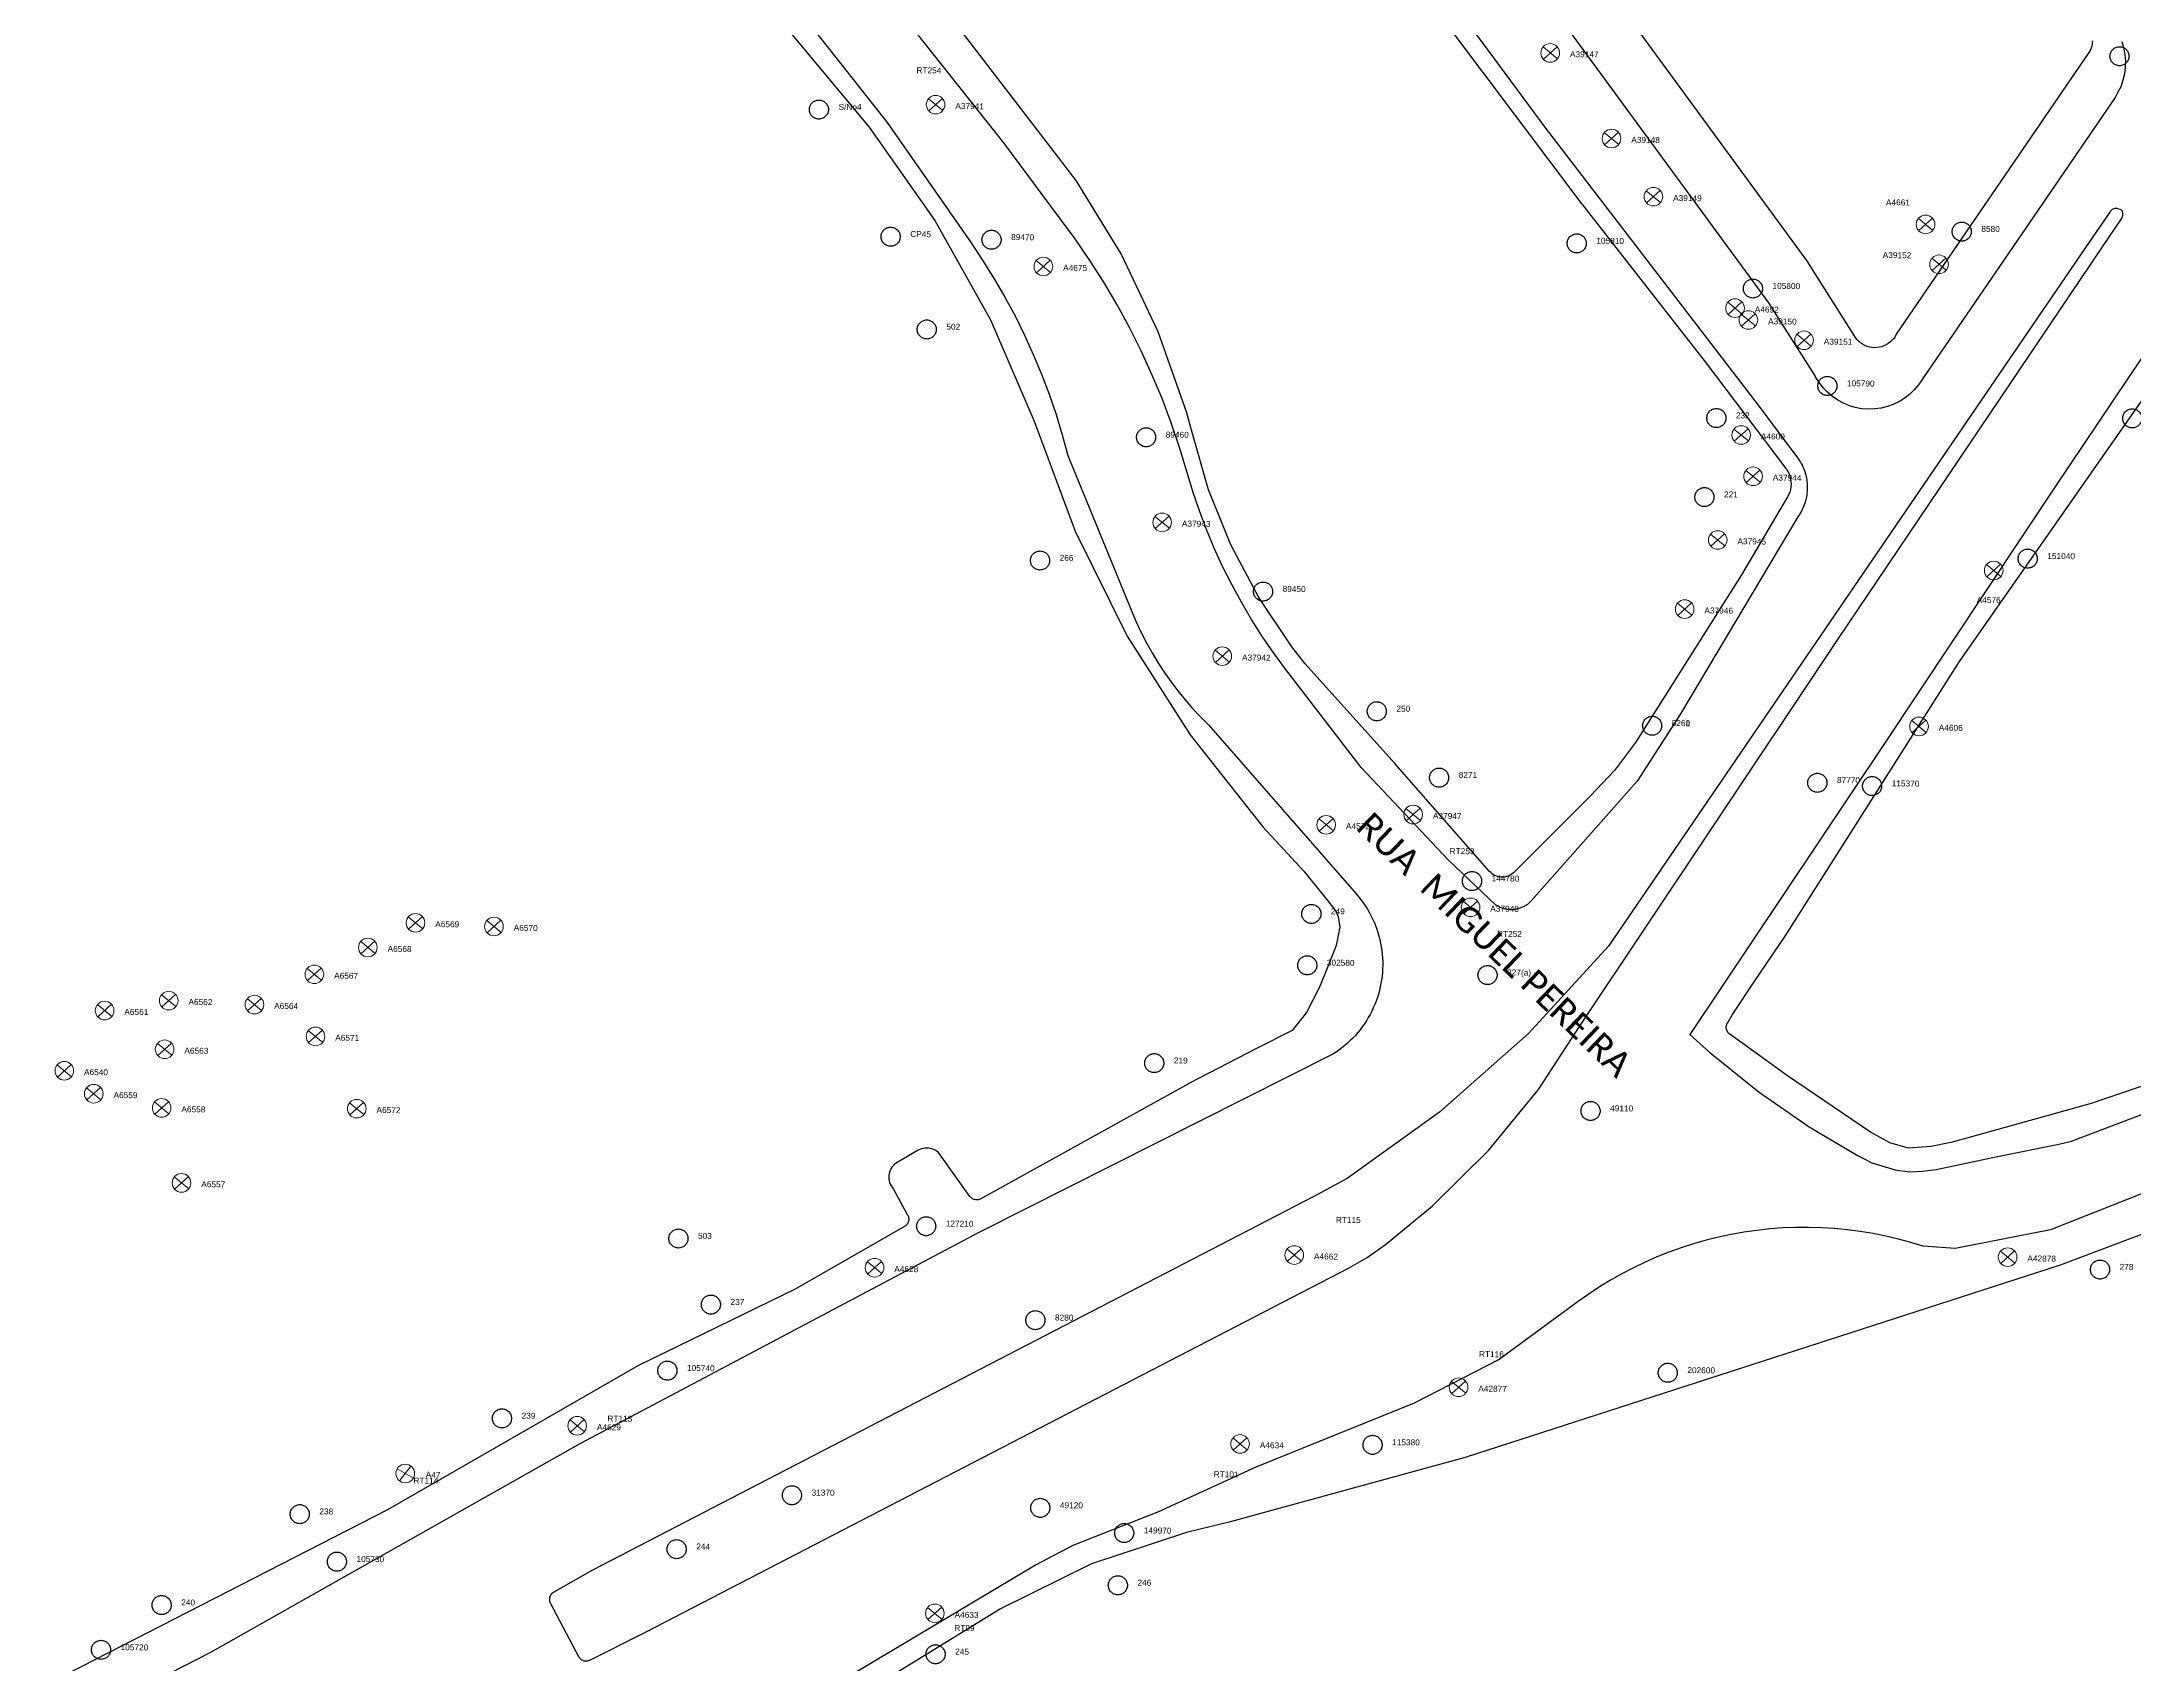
# Model space of a CAD drawing. Header units: millimetres. Extents: x 676447 to 689606, y 7455628 to 7463967.
# Drawn here: x 684409.2 to 684656, y 7459886.2 to 7460077.5 of the extents above; entities that cross this region are included whole.
import ezdxf

# ---------------------------------------------------------------- set-up
doc = ezdxf.new("R2010")
doc.units = ezdxf.units.MM
doc.header["$LTSCALE"] = 0.1
doc.header["$MEASUREMENT"] = 0
doc.linetypes.add('PHANTOM2', pattern=[1.25, 0.625, -0.125, 0.125, -0.125, 0.125, -0.125])
doc.layers.add('10.4-Postes', color=1, linetype='Continuous', lineweight=0)
for name, color, linetype in [('Caixas Subterrâneas', 5, 'Continuous'), ('LEGENDAS_INFRAESTRUTURAS', 7, 'Continuous'), ('MUB_MEIOFIO', 7, 'Continuous'), ('MUB_QUADRAS', 7, 'Continuous'), ('MUB_SEGMENTO', 7, 'Continuous'), ('NOS_DE_INFRAESTRUTURA', 7, 'Continuous')]:
    doc.layers.add(name, color=color, linetype=linetype)
doc.styles.add('Legend', font='calibri.ttf')
doc.styles.get("Standard").update_dxf_attribs({"font": 'arial.ttf'})

# ---------------------------------------------------------------- blocks, each defined once
blk = doc.blocks.new('PTPT')
at = {"layer": '10.4-Postes', "color": 1, "linetype": 'PHANTOM2'}
for points in [[(-0.0000079, 0.0000104), (0.0000075, -0.000002)], [(0.000007, 0.0000109), (-0.0000074, -0.0000025)]]:
    blk.add_lwpolyline(points, dxfattribs=at)
at = {"layer": '10.4-Postes', "color": 1}
blk.add_circle((-0.0000002, 0.0000042), 0.00000987, dxfattribs=at)
blk = doc.blocks.new('MHMZ')
at = {"linetype": 'PHANTOM2'}
blk.add_circle((0, 0), 0.0000101, dxfattribs=at)

msp = doc.modelspace()

# ---------------------------------------------------------------- linework, layer by layer
at = {"layer": 'MUB_MEIOFIO', "color": 253, "linetype": 'Continuous'}
for points in [[(684654.52, 7460077.53), (684654.74, 7460076.8), (684654.9, 7460075.99), (684654.95, 7460075.19), (684654.93, 7460074.46), (684654.83, 7460073.7), (684654.66, 7460072.97), (684654.4, 7460072.18), (684654.04, 7460071.47), (684653.73, 7460070.94), (684631.13, 7460037.92), (684631, 7460037.68), (684630.57, 7460037.04), (684630.06, 7460036.44), (684629.5, 7460035.91), (684628.96, 7460035.5), (684628.3, 7460035.06), (684627.55, 7460034.73), (684626.9, 7460034.49), (684626.14, 7460034.31), (684625.41, 7460034.2), (684624.66, 7460034.18), (684623.84, 7460034.23), (684623.09, 7460034.39), (684622.42, 7460034.58), (684621.7, 7460034.87), (684621.05, 7460035.22), (684620.4, 7460035.65), (684619.81, 7460036.17), (684619.31, 7460036.69), (684618.87, 7460037.26), (684618.44, 7460037.92), (684618.35, 7460038.12), (684613.03, 7460046.51), (684613, 7460046.56), (684569.55, 7460105.89)], [(684482.48, 7460101.44), (684508.93, 7460067.96), (684518.8, 7460053.77), (684520.2, 7460051.68), (684521.53, 7460049.55), (684522.79, 7460047.37), (684523.99, 7460045.16), (684525.1, 7460042.9), (684526.15, 7460040.61), (684527.12, 7460038.29), (684528.01, 7460035.94), (684528.83, 7460033.56), (684529.57, 7460031.15), (684530.22, 7460028.72), (684537.75, 7460010.32), (684538.29, 7460009.08), (684538.87, 7460007.85), (684539.49, 7460006.64), (684540.15, 7460005.46), (684540.85, 7460004.3), (684541.59, 7460003.17), (684542.38, 7460002.06), (684543.2, 7460000.98), (684544.05, 7459999.92), (684544.94, 7459998.9), (684545.87, 7459997.91), (684546.83, 7459996.96), (684564.27, 7459976.97), (684564.55, 7459976.64), (684564.82, 7459976.3), (684565.07, 7459975.95), (684565.32, 7459975.59), (684565.55, 7459975.23), (684565.77, 7459974.85), (684565.97, 7459974.47), (684566.16, 7459974.08), (684566.34, 7459973.69), (684566.5, 7459973.29), (684566.65, 7459972.88), (684566.79, 7459972.47), (684566.91, 7459972.05), (684567.02, 7459971.63), (684567.11, 7459971.21), (684567.19, 7459970.78), (684567.25, 7459970.36), (684567.3, 7459969.93), (684567.34, 7459969.49), (684567.36, 7459969.06), (684567.36, 7459968.63), (684567.35, 7459968.2), (684567.32, 7459967.76), (684567.28, 7459967.33), (684567.23, 7459966.9), (684567.15, 7459966.48), (684567.07, 7459966.05), (684566.97, 7459965.63), (684566.85, 7459965.21), (684566.73, 7459964.8), (684566.58, 7459964.39), (684566.43, 7459963.99), (684566.25, 7459963.59), (684566.07, 7459963.2), (684565.87, 7459962.81), (684565.66, 7459962.43), (684565.44, 7459962.06), (684565.2, 7459961.7), (684564.95, 7459961.35), (684564.69, 7459961), (684564.41, 7459960.67), (684564.13, 7459960.34), (684563.83, 7459960.02), (684563.53, 7459959.72), (684563.21, 7459959.42), (684562.88, 7459959.14), (684562.55, 7459958.86), (684562.2, 7459958.6), (684561.85, 7459958.36), (684561.48, 7459958.12), (684519.79, 7459937.13), (684472.66, 7459912.17), (684429.12, 7459887.59), (684372.77, 7459858.74)], [(684567.51, 7460093.12), (684586.57, 7460067.32), (684611.66, 7460034.65), (684616.29, 7460028.43), (684616.41, 7460028.26), (684616.52, 7460028.1), (684616.62, 7460027.93), (684616.72, 7460027.75), (684616.82, 7460027.57), (684616.91, 7460027.39), (684616.99, 7460027.21), (684617.06, 7460027.02), (684617.13, 7460026.83), (684617.19, 7460026.64), (684617.25, 7460026.45), (684617.29, 7460026.25), (684617.34, 7460026.06), (684617.37, 7460025.86), (684617.4, 7460025.66), (684617.42, 7460025.46), (684617.44, 7460025.26), (684617.44, 7460025.06), (684617.44, 7460024.86), (684617.44, 7460024.65), (684617.42, 7460024.45), (684617.4, 7460024.25), (684617.38, 7460024.06), (684617.34, 7460023.86), (684617.3, 7460023.66), (684617.25, 7460023.46), (684617.2, 7460023.27), (684617.14, 7460023.08), (684617.07, 7460022.89), (684617, 7460022.7), (684616.92, 7460022.52), (684616.83, 7460022.34), (684616.74, 7460022.16), (684616.64, 7460021.98), (684616.54, 7460021.81), (684616.43, 7460021.64), (684616.31, 7460021.48), (684602.48, 7459998.25), (684597.36, 7459990.32), (684584.91, 7459976.24), (684584.84, 7459976.16), (684584.76, 7459976.08), (684584.68, 7459976), (684584.59, 7459975.93), (684584.51, 7459975.86), (684584.42, 7459975.79), (684584.33, 7459975.72), (684584.23, 7459975.66), (684584.14, 7459975.6), (684584.04, 7459975.55), (684583.94, 7459975.5), (684583.84, 7459975.45), (684583.73, 7459975.4), (684583.63, 7459975.36), (684583.52, 7459975.32), (684583.42, 7459975.29), (684583.31, 7459975.26), (684583.2, 7459975.24), (684583.09, 7459975.21), (684582.98, 7459975.19), (684582.87, 7459975.18), (684582.75, 7459975.17), (684582.64, 7459975.16), (684582.53, 7459975.16), (684582.42, 7459975.16), (684582.3, 7459975.17), (684582.19, 7459975.18), (684582.08, 7459975.19), (684581.97, 7459975.2), (684581.86, 7459975.23), (684581.75, 7459975.25), (684581.64, 7459975.28), (684581.53, 7459975.31), (684581.43, 7459975.35), (684581.32, 7459975.39), (684581.22, 7459975.43), (684581.12, 7459975.48), (684581.01, 7459975.53), (684580.92, 7459975.58), (684580.82, 7459975.64), (684580.72, 7459975.7), (684575.08, 7459981.04), (684564.81, 7459991.91), (684555.94, 7460003.48), (684554.52, 7460005.4), (684553.18, 7460007.35), (684551.9, 7460009.36), (684550.69, 7460011.4), (684549.55, 7460013.49), (684548.48, 7460015.62), (684547.49, 7460017.78), (684546.58, 7460019.97), (684545.73, 7460022.19), (684544.97, 7460024.45), (684544.28, 7460026.72), (684543.4, 7460029.66), (684542.41, 7460032.57), (684541.33, 7460035.44), (684540.14, 7460038.27), (684538.86, 7460041.06), (684537.49, 7460043.8), (684536.02, 7460046.49), (684534.46, 7460049.14), (684532.81, 7460051.72), (684531.08, 7460054.25), (684529.25, 7460056.72), (684522.69, 7460065.56), (684499.46, 7460094.83)], [(684469.2, 7459893.34), (684472.51, 7459887.11), (684472.56, 7459887.02), (684472.63, 7459886.94), (684472.7, 7459886.86), (684472.78, 7459886.79), (684472.86, 7459886.73), (684472.96, 7459886.68), (684473.05, 7459886.64), (684473.15, 7459886.61), (684473.25, 7459886.59), (684473.36, 7459886.58), (684473.46, 7459886.58), (684473.57, 7459886.6), (684473.67, 7459886.62), (684473.77, 7459886.66), (684473.84, 7459886.69), (684480.49, 7459890.03), (684563.32, 7459932.91), (684565.51, 7459934.14), (684567.57, 7459935.59), (684567.64, 7459935.65), (684573.22, 7459940.23), (684579.83, 7459946.77), (684585.72, 7459953.97), (684590.82, 7459961.75), (684605.84, 7459984.24), (684621.04, 7460007.03), (684652.1, 7460053.08), (684654.48, 7460056.61), (684654.54, 7460056.7), (684654.58, 7460056.8), (684654.61, 7460056.9), (684654.64, 7460057), (684654.65, 7460057.1), (684654.65, 7460057.21), (684654.64, 7460057.31), (684654.62, 7460057.42), (684654.61, 7460057.47), (684654.6, 7460057.5), (684654.57, 7460057.55), (684654.54, 7460057.6), (684654.5, 7460057.64), (684654.46, 7460057.68), (684653.95, 7460057.84), (684653.9, 7460057.85), (684653.79, 7460057.84), (684653.69, 7460057.82), (684653.59, 7460057.79), (684653.49, 7460057.75), (684653.4, 7460057.7), (684653.31, 7460057.64), (684653.23, 7460057.57), (684653.16, 7460057.49), (684653.1, 7460057.41), (684650.67, 7460053.85), (684593.99, 7459970.86), (684584.54, 7459960.55), (684574.07, 7459951.28), (684563.18, 7459943.48), (684559.15, 7459941.32), (684474.14, 7459897.27), (684469.59, 7459894.68), (684469.5, 7459894.62), (684469.42, 7459894.56), (684469.34, 7459894.49), (684469.27, 7459894.4), (684469.22, 7459894.32), (684469.17, 7459894.22), (684469.13, 7459894.13), (684469.1, 7459894.03), (684469.09, 7459893.92), (684469.08, 7459893.82), (684469.08, 7459893.71), (684469.1, 7459893.61), (684469.13, 7459893.51), (684469.16, 7459893.41), (684469.2, 7459893.34)], [(684667.17, 7460055.51), (684646.62, 7460024.99), (684626.56, 7459994.76), (684614.69, 7459977.06), (684603.58, 7459960.43), (684605.93, 7459958.32), (684611.74, 7459953.63), (684617.64, 7459949.56), (684623.24, 7459946.24), (684625.03, 7459945.31), (684627.78, 7459944.49), (684629.48, 7459944.26), (684631.03, 7459944.34), (684632.65, 7459944.53), (684640.08, 7459946.11), (684647.1, 7459947.51), (684648.61, 7459947.85), (684677.76, 7459958.94)], [(684669.26, 7459946.55), (684646.13, 7459937.4), (684634.89, 7459935.23), (684631.11, 7459935.47), (684629.65, 7459935.92), (684628.18, 7459936.32), (684626.69, 7459936.67), (684625.19, 7459936.97), (684623.68, 7459937.22), (684622.16, 7459937.42), (684620.64, 7459937.56), (684619.12, 7459937.66), (684617.59, 7459937.7), (684616.06, 7459937.69), (684614.53, 7459937.63), (684613.01, 7459937.52), (684611.49, 7459937.35), (684609.97, 7459937.14), (684608.47, 7459936.87), (684606.97, 7459936.55), (684605.49, 7459936.18), (684604.02, 7459935.76), (684602.56, 7459935.3), (684601.12, 7459934.78), (684599.7, 7459934.21), (684598.3, 7459933.6), (684596.92, 7459932.94), (684595.57, 7459932.23), (684594.23, 7459931.48), (684592.93, 7459930.69), (684591.65, 7459929.84), (684590.4, 7459928.96), (684581.08, 7459922.12), (684571.05, 7459916.99), (684552.39, 7459909.41), (684540.92, 7459904.15), (684530.81, 7459900.2), (684526.39, 7459897.89), (684488.39, 7459875.21)]]:
    msp.add_lwpolyline(points, dxfattribs=at)
at = {"layer": 'MUB_MEIOFIO', "linetype": 'Continuous'}
for points in [[(684654.52, 7460077.53), (684654.74, 7460076.8), (684654.9, 7460075.99), (684654.95, 7460075.19), (684654.93, 7460074.46), (684654.83, 7460073.7), (684654.66, 7460072.97), (684654.4, 7460072.18), (684654.04, 7460071.47), (684653.73, 7460070.94), (684631.13, 7460037.92), (684631, 7460037.68), (684630.57, 7460037.04), (684630.06, 7460036.44), (684629.5, 7460035.91), (684628.96, 7460035.5), (684628.3, 7460035.06), (684627.55, 7460034.73), (684626.9, 7460034.49), (684626.14, 7460034.31), (684625.41, 7460034.2), (684624.66, 7460034.18), (684623.84, 7460034.23), (684623.09, 7460034.39), (684622.42, 7460034.58), (684621.7, 7460034.87), (684621.05, 7460035.22), (684620.4, 7460035.65), (684619.81, 7460036.17), (684619.31, 7460036.69), (684618.87, 7460037.26), (684618.44, 7460037.92), (684618.35, 7460038.12), (684613.03, 7460046.51), (684613, 7460046.56), (684569.55, 7460105.89)], [(684482.48, 7460101.44), (684508.93, 7460067.96), (684518.8, 7460053.77), (684520.2, 7460051.68), (684521.53, 7460049.55), (684522.79, 7460047.37), (684523.99, 7460045.16), (684525.1, 7460042.9), (684526.15, 7460040.61), (684527.12, 7460038.29), (684528.01, 7460035.94), (684528.83, 7460033.56), (684529.57, 7460031.15), (684530.22, 7460028.72), (684537.75, 7460010.32), (684538.29, 7460009.08), (684538.87, 7460007.85), (684539.49, 7460006.64), (684540.15, 7460005.46), (684540.85, 7460004.3), (684541.59, 7460003.17), (684542.38, 7460002.06), (684543.2, 7460000.98), (684544.05, 7459999.92), (684544.94, 7459998.9), (684545.87, 7459997.91), (684546.83, 7459996.96), (684564.27, 7459976.97), (684564.55, 7459976.64), (684564.82, 7459976.3), (684565.07, 7459975.95), (684565.32, 7459975.59), (684565.55, 7459975.23), (684565.77, 7459974.85), (684565.97, 7459974.47), (684566.16, 7459974.08), (684566.34, 7459973.69), (684566.5, 7459973.29), (684566.65, 7459972.88), (684566.79, 7459972.47), (684566.91, 7459972.05), (684567.02, 7459971.63), (684567.11, 7459971.21), (684567.19, 7459970.78), (684567.25, 7459970.36), (684567.3, 7459969.93), (684567.34, 7459969.49), (684567.36, 7459969.06), (684567.36, 7459968.63), (684567.35, 7459968.2), (684567.32, 7459967.76), (684567.28, 7459967.33), (684567.23, 7459966.9), (684567.15, 7459966.48), (684567.07, 7459966.05), (684566.97, 7459965.63), (684566.85, 7459965.21), (684566.73, 7459964.8), (684566.58, 7459964.39), (684566.43, 7459963.99), (684566.25, 7459963.59), (684566.07, 7459963.2), (684565.87, 7459962.81), (684565.66, 7459962.43), (684565.44, 7459962.06), (684565.2, 7459961.7), (684564.95, 7459961.35), (684564.69, 7459961), (684564.41, 7459960.67), (684564.13, 7459960.34), (684563.83, 7459960.02), (684563.53, 7459959.72), (684563.21, 7459959.42), (684562.88, 7459959.14), (684562.55, 7459958.86), (684562.2, 7459958.6), (684561.85, 7459958.36), (684561.48, 7459958.12), (684519.79, 7459937.13), (684472.66, 7459912.17), (684429.12, 7459887.59), (684372.77, 7459858.74)], [(684567.51, 7460093.12), (684586.57, 7460067.32), (684611.66, 7460034.65), (684616.29, 7460028.43), (684616.41, 7460028.26), (684616.52, 7460028.1), (684616.62, 7460027.93), (684616.72, 7460027.75), (684616.82, 7460027.57), (684616.91, 7460027.39), (684616.99, 7460027.21), (684617.06, 7460027.02), (684617.13, 7460026.83), (684617.19, 7460026.64), (684617.25, 7460026.45), (684617.29, 7460026.25), (684617.34, 7460026.06), (684617.37, 7460025.86), (684617.4, 7460025.66), (684617.42, 7460025.46), (684617.44, 7460025.26), (684617.44, 7460025.06), (684617.44, 7460024.86), (684617.44, 7460024.65), (684617.42, 7460024.45), (684617.4, 7460024.25), (684617.38, 7460024.06), (684617.34, 7460023.86), (684617.3, 7460023.66), (684617.25, 7460023.46), (684617.2, 7460023.27), (684617.14, 7460023.08), (684617.07, 7460022.89), (684617, 7460022.7), (684616.92, 7460022.52), (684616.83, 7460022.34), (684616.74, 7460022.16), (684616.64, 7460021.98), (684616.54, 7460021.81), (684616.43, 7460021.64), (684616.31, 7460021.48), (684602.48, 7459998.25), (684597.36, 7459990.32), (684584.91, 7459976.24), (684584.84, 7459976.16), (684584.76, 7459976.08), (684584.68, 7459976), (684584.59, 7459975.93), (684584.51, 7459975.86), (684584.42, 7459975.79), (684584.33, 7459975.72), (684584.23, 7459975.66), (684584.14, 7459975.6), (684584.04, 7459975.55), (684583.94, 7459975.5), (684583.84, 7459975.45), (684583.73, 7459975.4), (684583.63, 7459975.36), (684583.52, 7459975.32), (684583.42, 7459975.29), (684583.31, 7459975.26), (684583.2, 7459975.24), (684583.09, 7459975.21), (684582.98, 7459975.19), (684582.87, 7459975.18), (684582.75, 7459975.17), (684582.64, 7459975.16), (684582.53, 7459975.16), (684582.42, 7459975.16), (684582.3, 7459975.17), (684582.19, 7459975.18), (684582.08, 7459975.19), (684581.97, 7459975.2), (684581.86, 7459975.23), (684581.75, 7459975.25), (684581.64, 7459975.28), (684581.53, 7459975.31), (684581.43, 7459975.35), (684581.32, 7459975.39), (684581.22, 7459975.43), (684581.12, 7459975.48), (684581.01, 7459975.53), (684580.92, 7459975.58), (684580.82, 7459975.64), (684580.72, 7459975.7), (684575.08, 7459981.04), (684564.81, 7459991.91), (684555.94, 7460003.48), (684554.52, 7460005.4), (684553.18, 7460007.35), (684551.9, 7460009.36), (684550.69, 7460011.4), (684549.55, 7460013.49), (684548.48, 7460015.62), (684547.49, 7460017.78), (684546.58, 7460019.97), (684545.73, 7460022.19), (684544.97, 7460024.45), (684544.28, 7460026.72), (684543.4, 7460029.66), (684542.41, 7460032.57), (684541.33, 7460035.44), (684540.14, 7460038.27), (684538.86, 7460041.06), (684537.49, 7460043.8), (684536.02, 7460046.49), (684534.46, 7460049.14), (684532.81, 7460051.72), (684531.08, 7460054.25), (684529.25, 7460056.72), (684522.69, 7460065.56), (684499.46, 7460094.83)], [(684469.2, 7459893.34), (684472.51, 7459887.11), (684472.56, 7459887.02), (684472.63, 7459886.94), (684472.7, 7459886.86), (684472.78, 7459886.79), (684472.86, 7459886.73), (684472.96, 7459886.68), (684473.05, 7459886.64), (684473.15, 7459886.61), (684473.25, 7459886.59), (684473.36, 7459886.58), (684473.46, 7459886.58), (684473.57, 7459886.6), (684473.67, 7459886.62), (684473.77, 7459886.66), (684473.84, 7459886.69), (684480.49, 7459890.03), (684563.32, 7459932.91), (684565.51, 7459934.14), (684567.57, 7459935.59), (684567.64, 7459935.65), (684573.22, 7459940.23), (684579.83, 7459946.77), (684585.72, 7459953.97), (684590.82, 7459961.75), (684605.84, 7459984.24), (684621.04, 7460007.03), (684652.1, 7460053.08), (684654.48, 7460056.61), (684654.54, 7460056.7), (684654.58, 7460056.8), (684654.61, 7460056.9), (684654.64, 7460057), (684654.65, 7460057.1), (684654.65, 7460057.21), (684654.64, 7460057.31), (684654.62, 7460057.42), (684654.61, 7460057.47), (684654.6, 7460057.5), (684654.57, 7460057.55), (684654.54, 7460057.6), (684654.5, 7460057.64), (684654.46, 7460057.68), (684653.95, 7460057.84), (684653.9, 7460057.85), (684653.79, 7460057.84), (684653.69, 7460057.82), (684653.59, 7460057.79), (684653.49, 7460057.75), (684653.4, 7460057.7), (684653.31, 7460057.64), (684653.23, 7460057.57), (684653.16, 7460057.49), (684653.1, 7460057.41), (684650.67, 7460053.85), (684593.99, 7459970.86), (684584.54, 7459960.55), (684574.07, 7459951.28), (684563.18, 7459943.48), (684559.15, 7459941.32), (684474.14, 7459897.27), (684469.59, 7459894.68), (684469.5, 7459894.62), (684469.42, 7459894.56), (684469.34, 7459894.49), (684469.27, 7459894.4), (684469.22, 7459894.32), (684469.17, 7459894.22), (684469.13, 7459894.13), (684469.1, 7459894.03), (684469.09, 7459893.92), (684469.08, 7459893.82), (684469.08, 7459893.71), (684469.1, 7459893.61), (684469.13, 7459893.51), (684469.16, 7459893.41), (684469.2, 7459893.34)], [(684667.17, 7460055.51), (684646.62, 7460024.99), (684626.56, 7459994.76), (684614.69, 7459977.06), (684603.58, 7459960.43), (684605.93, 7459958.32), (684611.74, 7459953.63), (684617.64, 7459949.56), (684623.24, 7459946.24), (684625.03, 7459945.31), (684627.78, 7459944.49), (684629.48, 7459944.26), (684631.03, 7459944.34), (684632.65, 7459944.53), (684640.08, 7459946.11), (684647.1, 7459947.51), (684648.61, 7459947.85), (684677.76, 7459958.94)], [(684669.26, 7459946.55), (684646.13, 7459937.4), (684634.89, 7459935.23), (684631.11, 7459935.47), (684629.65, 7459935.92), (684628.18, 7459936.32), (684626.69, 7459936.67), (684625.19, 7459936.97), (684623.68, 7459937.22), (684622.16, 7459937.42), (684620.64, 7459937.56), (684619.12, 7459937.66), (684617.59, 7459937.7), (684616.06, 7459937.69), (684614.53, 7459937.63), (684613.01, 7459937.52), (684611.49, 7459937.35), (684609.97, 7459937.14), (684608.47, 7459936.87), (684606.97, 7459936.55), (684605.49, 7459936.18), (684604.02, 7459935.76), (684602.56, 7459935.3), (684601.12, 7459934.78), (684599.7, 7459934.21), (684598.3, 7459933.6), (684596.92, 7459932.94), (684595.57, 7459932.23), (684594.23, 7459931.48), (684592.93, 7459930.69), (684591.65, 7459929.84), (684590.4, 7459928.96), (684581.08, 7459922.12), (684571.05, 7459916.99), (684552.39, 7459909.41), (684540.92, 7459904.15), (684530.81, 7459900.2), (684526.39, 7459897.89), (684488.39, 7459875.21)]]:
    msp.add_lwpolyline(points, dxfattribs=at)
at = {"layer": 'MUB_QUADRAS', "linetype": 'Continuous'}
for points in [[(684450.25, 7460245.31), (684590.84, 7460058.36), (684590.92, 7460058.26), (684605.39, 7460039.74), (684614.91, 7460027.17), (684614.97, 7460027.09), (684615.14, 7460026.83), (684615.28, 7460026.54), (684615.39, 7460026.25), (684615.46, 7460025.95), (684615.51, 7460025.64), (684615.52, 7460025.32), (684615.5, 7460025.01), (684615.45, 7460024.7), (684615.36, 7460024.4), (684615.25, 7460024.1), (684615.1, 7460023.83), (684609.67, 7460014.66), (684598.49, 7459996.91), (684597.18, 7459994.86), (684594.69, 7459991.57), (684591.86, 7459988.57), (684582.88, 7459979.59), (684582.78, 7459979.5), (684582.62, 7459979.37), (684582.44, 7459979.26), (684582.26, 7459979.16), (684582.06, 7459979.09), (684581.86, 7459979.04), (684581.65, 7459979.01), (684581.44, 7459979), (684581.23, 7459979.01), (684581.03, 7459979.05), (684580.82, 7459979.11), (684580.63, 7459979.18), (684580.44, 7459979.28), (684580.27, 7459979.4), (684580.11, 7459979.53), (684579.96, 7459979.68), (684568.77, 7459992.38), (684558.2, 7460004.15), (684556.65, 7460006.14), (684552.73, 7460011.96), (684549.45, 7460018.16), (684546.83, 7460024.67), (684544.9, 7460031.42), (684544.25, 7460033.73), (684540.87, 7460043.31), (684536.51, 7460052.48), (684531.22, 7460061.14), (684487.21, 7460118.43)], [(684427.61, 7460162.43), (684506.8, 7460067.42), (684514.55, 7460056.43), (684521.11, 7460044.7), (684526.26, 7460032.74), (684531.08, 7460019.79), (684537.23, 7460007.42), (684544.63, 7459995.76), (684553.22, 7459984.93), (684558.07, 7459979.71), (684560.88, 7459976.19), (684561.67, 7459975.17), (684561.85, 7459974.91), (684562, 7459974.64), (684562.12, 7459974.35), (684562.29, 7459973.11), (684561.85, 7459970.95), (684560.85, 7459968.36), (684559.85, 7459965.96), (684558.38, 7459963.05), (684556.66, 7459960.91), (684552.49, 7459958.78), (684544.57, 7459954.71), (684544.44, 7459954.61), (684519.97, 7459941.06), (684519.88, 7459941.02), (684519.78, 7459940.98), (684519.68, 7459940.96), (684519.58, 7459940.94), (684519.47, 7459940.94), (684519.37, 7459940.95), (684519.26, 7459940.97), (684519.16, 7459940.99), (684519.07, 7459941.03), (684518.97, 7459941.08), (684518.89, 7459941.14), (684518.81, 7459941.21), (684518.74, 7459941.28), (684518.67, 7459941.36), (684515.18, 7459946.26), (684515.06, 7459946.4), (684514.91, 7459946.55), (684514.75, 7459946.68), (684514.57, 7459946.79), (684514.39, 7459946.89), (684514.19, 7459946.96), (684513.99, 7459947.02), (684513.78, 7459947.05), (684513.57, 7459947.06), (684513.36, 7459947.05), (684513.16, 7459947.01), (684512.96, 7459946.96), (684512.76, 7459946.88), (684512.57, 7459946.79), (684510.1, 7459945.35), (684510.09, 7459945.35), (684509.92, 7459945.23), (684509.75, 7459945.1), (684509.61, 7459944.95), (684509.48, 7459944.79), (684509.36, 7459944.61), (684509.27, 7459944.42), (684509.2, 7459944.23), (684509.14, 7459944.02), (684509.11, 7459943.82), (684509.1, 7459943.61), (684509.12, 7459943.4), (684509.15, 7459943.19), (684509.2, 7459942.99), (684509.28, 7459942.8), (684509.38, 7459942.61), (684509.49, 7459942.43), (684509.65, 7459942.19), (684511.29, 7459939.22), (684511.34, 7459939.13), (684511.38, 7459939.04), (684511.42, 7459938.94), (684511.44, 7459938.84), (684511.46, 7459938.73), (684511.46, 7459938.63), (684511.45, 7459938.53), (684511.43, 7459938.42), (684511.4, 7459938.32), (684511.36, 7459938.23), (684511.31, 7459938.13), (684511.25, 7459938.05), (684511.18, 7459937.97), (684511.1, 7459937.9), (684511.02, 7459937.84), (684510.95, 7459937.8), (684498.05, 7459930.43), (684479.58, 7459921.42), (684449.98, 7459904.38), (684401.23, 7459879.43)], [(684651.09, 7460077.59), (684651.05, 7460077.27), (684650.98, 7460076.97), (684650.88, 7460076.67), (684650.74, 7460076.39), (684650.58, 7460076.12), (684627.93, 7460043.02), (684627.79, 7460042.76), (684627.63, 7460042.52), (684627.44, 7460042.3), (684627.23, 7460042.1), (684626.99, 7460041.92), (684626.75, 7460041.76), (684626.48, 7460041.64), (684626.21, 7460041.54), (684625.92, 7460041.47), (684625.63, 7460041.43), (684625.34, 7460041.42), (684625.05, 7460041.44), (684624.76, 7460041.5), (684624.48, 7460041.58), (684624.21, 7460041.69), (684623.95, 7460041.83), (684623.71, 7460041.99), (684623.49, 7460042.18), (684623.29, 7460042.39), (684623.11, 7460042.62), (684622.95, 7460042.87), (684622.86, 7460043.06), (684617.38, 7460051.7), (684617.27, 7460051.87), (684573.54, 7460111.58)], [(684607.88, 7459961.17), (684607.88, 7459961.28), (684607.88, 7459961.38), (684607.9, 7459961.49), (684607.93, 7459961.59), (684607.96, 7459961.69), (684608.01, 7459961.78), (684608.61, 7459962.82), (684611.16, 7459966.65), (684614.82, 7459972.02), (684635.4, 7460004.44), (684675.78, 7460062.15)], [(684674.12, 7459960.2), (684650.93, 7459952.32), (684635.82, 7459948.1), (684634.36, 7459947.72), (684632.03, 7459947.22), (684629.32, 7459947.04), (684627.17, 7459947.66), (684624.9, 7459948.92), (684615.1, 7459955.57), (684608.29, 7459960.47), (684608.21, 7459960.54), (684608.14, 7459960.61), (684608.07, 7459960.69), (684608.01, 7459960.78), (684607.97, 7459960.87), (684607.93, 7459960.97), (684607.9, 7459961.07), (684607.88, 7459961.17)], [(684492.43, 7459874.41), (684522.16, 7459892.68), (684533.06, 7459898.09), (684544.37, 7459901.82), (684549.56, 7459903.07), (684577.14, 7459910.62), (684647.29, 7459933.3), (684685.74, 7459947.8)]]:
    msp.add_lwpolyline(points, dxfattribs=at)

# ---------------------------------------------------------------- block references
at = {"layer": 'Caixas Subterrâneas', "color": 40}
for p, xscale, yscale, zscale, rotation in [((684654.26, 7460075.79), 111319.4907932736, 111319.4907932736, 111319.4907932736, 359.2973130773881), ((684500.86, 7460069.5), 111319.4907932736, 111319.4907932736, 111319.4907932736, 359.2978945303791), ((684509.32, 7460054.51), 111319.4907932736, 111319.4907932736, 111319.4907932736, 359.2978577296489), ((684521.22, 7460054.15), 111319.4907932736, 111319.4907932736, 111319.4907932736, 359.2978123770197), ((684590.24, 7460053.72), 111319.4907932736, 111319.4907932736, 111319.4907932736, 359.297549754312), ((684635.65, 7460055.11), 111319.4907932735, 111319.4907932735, 111319.4907932735, 359.2973775077453), ((684611.02, 7460048.4), 111319.4907932735, 111319.4907932735, 111319.4907932735, 359.2974690914958), ((684513.58, 7460043.57), 111319.4907932736, 111319.4907932736, 111319.4907932736, 359.2978381555477), ((684619.8, 7460036.91), 111319.4907932736, 111319.4907932736, 111319.4907932736, 359.2974321558563), ((684539.45, 7460030.86), 111319.4907932736, 111319.4907932736, 111319.4907932736, 359.2977358520297), ((684606.71, 7460033.13), 111319.4907932735, 111319.4907932735, 111319.4907932735, 359.2974807997662), ((684655.76, 7460033.09), 111319.4907932735, 111319.4907932735, 111319.4907932735, 359.2972942492763), ((684605.3, 7460023.81), 111319.4907932736, 111319.4907932736, 111319.4907932736, 359.2974832725842), ((684526.94, 7460016.33), 111319.4907932736, 111319.4907932736, 111319.4907932736, 359.2977789815918), ((684643.43, 7460016.55), 111319.4907932736, 111319.4907932736, 111319.4907932736, 359.2973360105107), ((684553.24, 7460012.67), 111319.4907932736, 111319.4907932736, 111319.4907932736, 359.2976778340142), ((684566.66, 7459998.55), 111319.4907932736, 111319.4907932736, 111319.4907932736, 359.2976224334216), ((684599.14, 7459996.85), 111319.4907932736, 111319.4907932736, 111319.4907932736, 359.2974984141588), ((684599.14, 7459996.85), 111319.4907932736, 111319.4907932736, 111319.4907932736, 359.2974984141588), ((684574.01, 7459990.73), 111319.4907932735, 111319.4907932735, 111319.4907932735, 359.297592092936), ((684618.62, 7459990.12), 111319.4907932736, 111319.4907932736, 111319.4907932736, 359.2974222241337), ((684625.08, 7459989.74), 111319.4907932735, 111319.4907932735, 111319.4907932735, 359.2973975411325), ((684577.89, 7459978.54), 111319.4907932736, 111319.4907932736, 111319.4907932736, 359.2975735785345), ((684558.94, 7459974.66), 111319.4907932736, 111319.4907932736, 111319.4907932736, 359.2976444589902), ((684558.46, 7459968.6), 111319.4907932736, 111319.4907932736, 111319.4907932736, 359.2976444133858), ((684579.72, 7459967.45), 111319.4907932735, 111319.4907932735, 111319.4907932735, 359.2975631975781), ((684540.41, 7459957.07), 111319.4907932735, 111319.4907932735, 111319.4907932735, 359.2977094903616), ((684591.87, 7459951.43), 111319.4907932736, 111319.4907932736, 111319.4907932736, 359.2975120667497), ((684513.51, 7459937.84), 111319.4907932736, 111319.4907932736, 111319.4907932736, 359.2978058782875), ((684484.29, 7459936.39), 111319.4907932736, 111319.4907932736, 111319.4907932736, 359.2979165575251), ((684651.96, 7459932.73), 111319.4907932736, 111319.4907932736, 111319.4907932736, 359.297277749605), ((684488.12, 7459928.6), 111319.4907932736, 111319.4907932736, 111319.4907932736, 359.2978995974127), ((684526.39, 7459926.76), 111319.4907932736, 111319.4907932736, 111319.4907932736, 359.2977534962678), ((684482.99, 7459920.81), 111319.4907932736, 111319.4907932736, 111319.4907932736, 359.2979167218066), ((684600.98, 7459920.56), 111319.4907932736, 111319.4907932736, 111319.4907932736, 359.2974678898023), ((684463.48, 7459915.18), 111319.4907932736, 111319.4907932736, 111319.4907932736, 359.2979891713961), ((684566.16, 7459912.06), 111319.4907932735, 111319.4907932735, 111319.4907932735, 359.2975977094706), ((684497.68, 7459906.12), 111319.4907932736, 111319.4907932736, 111319.4907932736, 359.2978563313332), ((684439.63, 7459903.89), 111319.4907932736, 111319.4907932736, 111319.4907932736, 359.2980764153074), ((684526.97, 7459904.63), 111319.4907932736, 111319.4907932736, 111319.4907932736, 359.2977444567086), ((684536.87, 7459901.66), 111319.4907932735, 111319.4907932735, 111319.4907932735, 359.2977059171766), ((684444.01, 7459898.29), 111319.4907932736, 111319.4907932736, 111319.4907932736, 359.2980580526458), ((684484.08, 7459899.76), 111319.4907932736, 111319.4907932736, 111319.4907932736, 359.2979061057134), ((684536.12, 7459895.5), 111319.4907932736, 111319.4907932736, 111319.4907932736, 359.29770684319), ((684423.34, 7459893.17), 111319.4907932736, 111319.4907932736, 111319.4907932736, 359.2981350751132), ((684416.19, 7459887.89), 111319.4907932736, 111319.4907932736, 111319.4907932736, 359.2981606297437), ((684514.62, 7459887.37), 111319.4907932736, 111319.4907932736, 111319.4907932736, 359.2977861404171)]:
    msp.add_blockref('MHMZ', p, dxfattribs=dict(at, xscale=xscale, yscale=yscale, zscale=zscale, rotation=rotation))
at = {"layer": 'NOS_DE_INFRAESTRUTURA', "color": 1}
for p, xscale, yscale, zscale, rotation in [((684587.13, 7460075.71), 111319.4907932736, 111319.4907932736, 111319.4907932736, 359.297568354111), ((684514.64, 7460069.61), 111319.4907932736, 111319.4907932736, 111319.4907932736, 359.2978421371296), ((684594.36, 7460065.62), 111319.4907932736, 111319.4907932736, 111319.4907932736, 359.2975377641498), ((684599.3, 7460058.76), 111319.4907932736, 111319.4907932736, 111319.4907932736, 359.2975168723929), ((684631.4, 7460055.49), 111319.4907932736, 111319.4907932736, 111319.4907932736, 359.297393777573), ((684527.35, 7460050.53), 111319.4907932735, 111319.4907932735, 111319.4907932735, 359.297787944943), ((684632.99, 7460050.79), 111319.4907932736, 111319.4907932736, 111319.4907932736, 359.2973862699938), ((684608.93, 7460045.62), 111319.4907932736, 111319.4907932736, 111319.4907932736, 359.2974761988403), ((684610.5, 7460044.22), 111319.4907932735, 111319.4907932735, 111319.4907932735, 359.2974697655501), ((684617.07, 7460041.83), 111319.4907932736, 111319.4907932736, 111319.4907932736, 359.2974440634308), ((684609.65, 7460030.66), 111319.4907932736, 111319.4907932736, 111319.4907932736, 359.2974688281291), ((684611.06, 7460025.79), 111319.4907932736, 111319.4907932736, 111319.4907932736, 359.2974619711999), ((684541.36, 7460020.36), 111319.4907932736, 111319.4907932736, 111319.4907932736, 359.2977253816582), ((684606.89, 7460018.28), 111319.4907932735, 111319.4907932735, 111319.4907932735, 359.2974755205954), ((684639.44, 7460014.68), 111319.4907932736, 111319.4907932736, 111319.4907932736, 359.2973506171684), ((684602.99, 7460010.13), 111319.4907932735, 111319.4907932735, 111319.4907932735, 359.2974878521934), ((684548.45, 7460004.58), 111319.4907932735, 111319.4907932735, 111319.4907932735, 359.2976935551049), ((684630.63, 7459996.3), 111319.4907932736, 111319.4907932736, 111319.4907932736, 359.2973784503001), ((684570.97, 7459985.91), 111319.4907932736, 111319.4907932736, 111319.4907932736, 359.2976021693435), ((684560.71, 7459984.7), 111319.4907932736, 111319.4907932736, 111319.4907932736, 359.2976407990042), ((684577.74, 7459974.97), 111319.4907932736, 111319.4907932736, 111319.4907932736, 359.2975730612977), ((684453.3, 7459973.14), 111319.4907932736, 111319.4907932736, 111319.4907932736, 359.2980457423668), ((684462.55, 7459972.71), 111319.4907932736, 111319.4907932736, 111319.4907932736, 359.2980104130016), ((684447.68, 7459970.23), 111319.4907932736, 111319.4907932736, 111319.4907932736, 359.2980662297772), ((684441.37, 7459967.07), 111319.4907932736, 111319.4907932736, 111319.4907932736, 359.2980892432474), ((684424.19, 7459963.97), 111319.4907932736, 111319.4907932736, 111319.4907932736, 359.2981536324671), ((684416.63, 7459962.8), 111319.4907932736, 111319.4907932736, 111319.4907932736, 359.2981820056797), ((684434.3, 7459963.5), 111319.4907932736, 111319.4907932736, 111319.4907932736, 359.2981150255901), ((684441.5, 7459959.75), 111319.4907932736, 111319.4907932736, 111319.4907932736, 359.2980865028148), ((684423.71, 7459958.23), 111319.4907932736, 111319.4907932736, 111319.4907932736, 359.2981536836921), ((684411.88, 7459955.7), 111319.4907932736, 111319.4907932736, 111319.4907932736, 359.2981979155435), ((684415.35, 7459952.99), 111319.4907932736, 111319.4907932736, 111319.4907932736, 359.2981838742988), ((684423.36, 7459951.32), 111319.4907932736, 111319.4907932736, 111319.4907932736, 359.2981529031385), ((684446.37, 7459951.23), 111319.4907932736, 111319.4907932736, 111319.4907932736, 359.2980653591802), ((684425.7, 7459942.48), 111319.4907932736, 111319.4907932736, 111319.4907932736, 359.2981412880304), ((684507.44, 7459932.48), 111319.4907932736, 111319.4907932736, 111319.4907932736, 359.2978273142555), ((684556.94, 7459933.97), 111319.4907932736, 111319.4907932736, 111319.4907932736, 359.2976395218158), ((684641.08, 7459933.72), 111319.4907932735, 111319.4907932735, 111319.4907932735, 359.2973194445217), ((684576.32, 7459918.38), 111319.4907932735, 111319.4907932735, 111319.4907932735, 359.2975610291662), ((684472.37, 7459913.84), 111319.4907932736, 111319.4907932736, 111319.4907932736, 359.297954974919), ((684550.55, 7459911.7), 111319.4907932736, 111319.4907932736, 111319.4907932736, 359.2976569706666), ((684452.17, 7459908.22), 111319.4907932736, 111319.4907932736, 111319.4907932736, 9.29803006585906), ((684514.55, 7459891.72), 111319.4907932736, 111319.4907932736, 111319.4907932736, 359.2977877180071)]:
    msp.add_blockref('PTPT', p, dxfattribs=dict(at, xscale=xscale, yscale=yscale, zscale=zscale, rotation=rotation))

# ---------------------------------------------------------------- texts
at = {"layer": 'LEGENDAS_INFRAESTRUTURAS', "color": 1}
for s, rotation, p in [('A39147', 359.2976, (684589.44, 7460075.68)), ('RT254', 359.2979, (684512.36, 7460073.79)), ('A37941', 359.2978, (684516.95, 7460069.58)), ('A39148', 359.2975, (684596.67, 7460065.59)), ('A39149', 359.2975, (684601.61, 7460058.73)), ('A4661', 359.2974, (684626.71, 7460058.22)), ('A39152', 359.2974, (684626.33, 7460052)), ('A4675', 359.2978, (684529.66, 7460050.5)), ('A4692', 359.2975, (684611.24, 7460045.59)), ('A39150', 359.2975, (684612.81, 7460044.19)), ('A39151', 359.2974, (684619.38, 7460041.8)), ('A4600', 359.2975, (684611.96, 7460030.63)), ('A37944', 359.2975, (684613.37, 7460025.76)), ('A37943', 359.2977, (684543.67, 7460020.33)), ('A37945', 359.2975, (684609.2, 7460018.25)), ('A37946', 359.2975, (684605.3, 7460010.1)), ('A4576', 359.2974, (684637.41, 7460011.33)), ('A37942', 359.2977, (684550.76, 7460004.55)), ('A4606', 359.2974, (684632.94, 7459996.27)), ('A4572', 359.2976, (684563.02, 7459984.67)), ('A37947', 359.2976, (684573.28, 7459985.88)), ('RT253', 359.2976, (684575.25, 7459981.73)), ('A37948', 359.2976, (684580.04, 7459974.94)), ('A6569', 359.298, (684455.61, 7459973.11)), ('A6570', 359.298, (684464.86, 7459972.68)), ('RT252', 359.2976, (684580.84, 7459971.97)), ('A6568', 359.2981, (684449.99, 7459970.2)), ('A6567', 359.2981, (684443.68, 7459967.04)), ('A6561', 359.2982, (684418.94, 7459962.77)), ('A6562', 359.2981, (684426.5, 7459963.95)), ('A6564', 359.2981, (684436.61, 7459963.47)), ('A6571', 359.2981, (684443.81, 7459959.72)), ('A6563', 359.2981, (684426.02, 7459958.2)), ('A6540', 359.2982, (684414.18, 7459955.67)), ('A6559', 359.2982, (684417.66, 7459952.96)), ('A6558', 359.2981, (684425.67, 7459951.29)), ('A6572', 359.2981, (684448.68, 7459951.2)), ('A6557', 359.2981, (684428.01, 7459942.45)), ('RT115', 359.2976, (684561.83, 7459938.24)), ('A4628', 359.2978, (684509.75, 7459932.45)), ('A4662', 359.2976, (684559.25, 7459933.94)), ('A42878', 359.2973, (684643.39, 7459933.7)), ('RT116', 359.2976, (684578.71, 7459922.42)), ('A42877', 359.2976, (684578.63, 7459918.35)), ('A4629', 359.2979, (684474.68, 7459913.81)), ('RT113', 359.2979, (684475.91, 7459914.82)), ('A4634', 359.2976, (684552.86, 7459911.68)), ('A47', 359.298, (684454.48, 7459908.19)), ('RT101', 359.2977, (684547.42, 7459908.25)), ('RT114', 359.298, (684453.03, 7459907.51)), ('A4633', 359.2978, (684516.86, 7459891.69)), ('RT99', 359.2978, (684516.83, 7459890.13))]:
    msp.add_text(s, height=0.7, rotation=rotation, dxfattribs=at).set_placement(p)
at = {"layer": 'LEGENDAS_INFRAESTRUTURAS', "color": 5}
for s, rotation, p in [('S/No4', 359.2979, (684503.17, 7460069.47)), ('CP45', 359.2978, (684511.63, 7460054.48)), ('89470', 359.2978, (684523.53, 7460054.12)), ('105810', 359.2975, (684592.55, 7460053.69)), ('8580', 359.2974, (684637.96, 7460055.09)), ('105800', 359.2975, (684613.33, 7460048.37)), ('502', 359.2978, (684515.89, 7460043.55)), ('105790', 359.2974, (684622.11, 7460036.88)), ('232', 359.2975, (684609.01, 7460033.1)), ('89460', 359.2977, (684541.76, 7460030.83)), ('221', 359.2975, (684607.61, 7460023.78)), ('151040', 359.2973, (684645.74, 7460016.52)), ('266', 359.2978, (684529.25, 7460016.3)), ('89450', 359.2977, (684555.55, 7460012.64)), ('250', 359.2976, (684568.97, 7459998.52)), ('8260', 359.2975, (684601.44, 7459996.82)), ('8261', 359.2975, (684601.44, 7459996.82)), ('8271', 359.2976, (684576.32, 7459990.7)), ('87770', 359.2974, (684620.93, 7459990.1)), ('115370', 359.2974, (684627.39, 7459989.71)), ('144780', 359.2976, (684580.2, 7459978.51)), ('249', 359.2976, (684561.25, 7459974.63)), ('302580', 359.2976, (684560.77, 7459968.57)), ('827(a)', 359.2976, (684582.03, 7459967.42)), ('219', 359.2977, (684542.72, 7459957.04)), ('49110', 359.2975, (684594.18, 7459951.4)), ('127210', 359.2978, (684515.82, 7459937.81)), ('503', 359.2979, (684486.6, 7459936.36)), ('278', 359.2973, (684654.27, 7459932.7)), ('237', 359.2979, (684490.43, 7459928.57)), ('8280', 359.2977, (684528.7, 7459926.73)), ('105740', 359.2979, (684485.3, 7459920.78)), ('202600', 359.2975, (684603.29, 7459920.53)), ('239', 359.298, (684465.79, 7459915.15)), ('115380', 359.2976, (684568.47, 7459912.03)), ('31370', 359.2978, (684499.99, 7459906.09)), ('238', 359.2981, (684441.94, 7459903.87)), ('49120', 359.2977, (684529.28, 7459904.6)), ('149970', 359.2977, (684539.18, 7459901.63)), ('105730', 359.298, (684446.32, 7459898.26)), ('244', 359.2979, (684486.39, 7459899.73)), ('246', 359.2977, (684538.43, 7459895.47)), ('240', 359.2981, (684425.65, 7459893.14)), ('105720', 359.2982, (684418.5, 7459887.86)), ('245', 359.2978, (684516.93, 7459887.34))]:
    msp.add_text(s, height=0.7, rotation=rotation, dxfattribs=at).set_placement(p)
at = {"layer": 'MUB_SEGMENTO', "color": 253, "style": 'Legend'}
msp.add_text('RUA  MIGUEL PEREIRA', height=3, rotation=316.2563, dxfattribs=at).set_placement((684564.07, 7459984.73))

doc.saveas('drawing.dxf')
